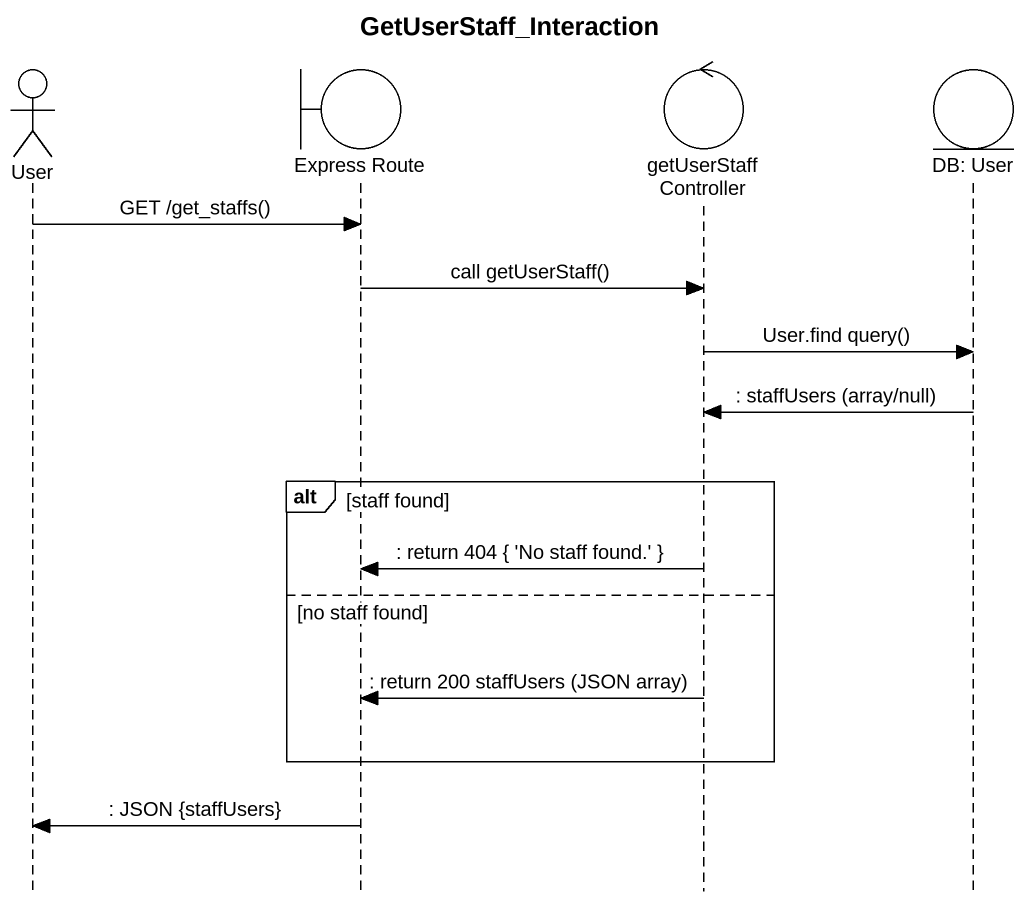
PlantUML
@startuml
title GetUserStaff_Interaction
hide footbox
actor User
boundary "Express Route" as Express_Route
control "getUserStaff Controller" as getUserStaff_Controller
entity "DB: User" as DB_User

User -> Express_Route : GET /get_staffs()
Express_Route -> getUserStaff_Controller : call getUserStaff()
getUserStaff_Controller -> DB_User : User.find query()
DB_User -> getUserStaff_Controller : : staffUsers (array/null)
alt staff found
  getUserStaff_Controller -> Express_Route : : return 404 { 'No staff found.' }
else no staff found
  getUserStaff_Controller -> Express_Route : : return 200 staffUsers (JSON array)
end
Express_Route -> User : : JSON {staffUsers}
@enduml
